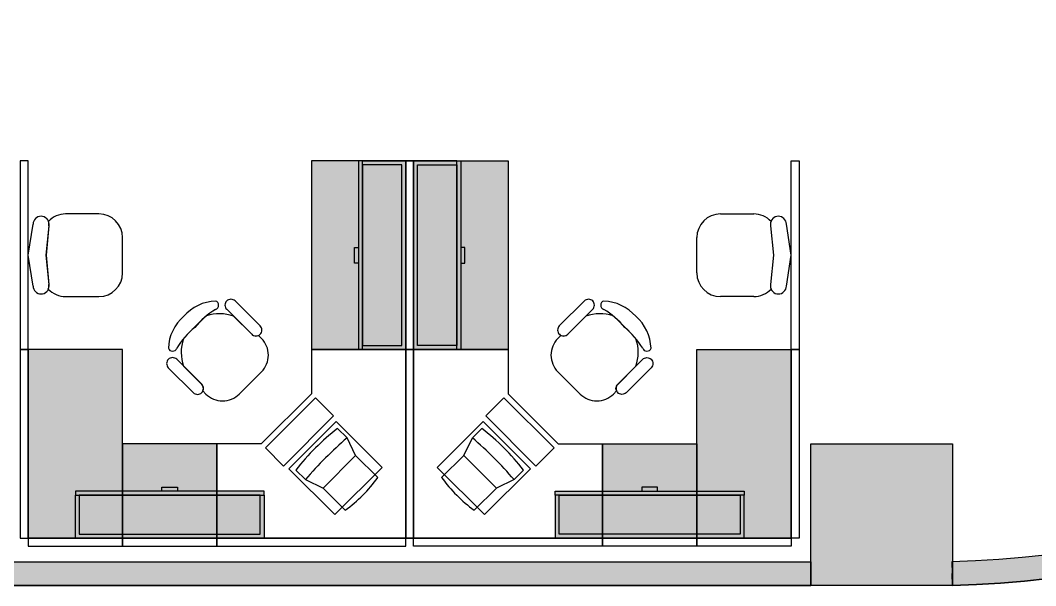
# Model space of a CAD drawing. Extents: x 3 to 120, y 2 to 103.
# Drawn here: x 80.25 to 101.76, y 2.99 to 14.98 of the extents above; entities that cross this region are included whole.
import ezdxf

# ---------------------------------------------------------------- set-up
doc = ezdxf.new("R2010")
doc.units = 0
doc.header["$LTSCALE"] = 1.44
doc.header["$MEASUREMENT"] = 0
for name, color, linetype in [('01_-_WALLS', 250, 'CONTINUOUS'), ('07_-_EQUPMENT', 2, 'CONTINUOUS'), ('12_-_FURNITURE', 5, 'CONTINUOUS'), ('13_-_WORKSTATIONS', 4, 'CONTINUOUS')]:
    doc.layers.add(name, color=color, linetype=linetype)

msp = doc.modelspace()

# ---------------------------------------------------------------- hatches: boundary and pattern name
at = {"layer": '01_-_WALLS'}
h = msp.add_hatch(color=256, dxfattribs=at)
edge = h.paths.add_edge_path()
edge.add_arc((99.49974018097919, 23.50025981520295), 20.00636273099931, 271.39832766584436, 358.6025141707542, ccw=False)
edge.add_line((99.98795543305573, 3.499854929502313), (99.99405301722578, 3.249929301630164))
edge.add_line((99.99405301722578, 3.249929301630164), (100.0001506013958, 3.000003673758011))
edge.add_arc((99.50026630613613, 23.49973369777621), 20.50582393775682, 271.3968762234322, 358.6039656131663)
edge.add_line((120.0000036726518, 23.00015060142217), (119.7500779552159, 23.00624451347917))
edge.add_line((119.7500779552159, 23.00624451347917), (119.50015223778, 23.0123384255362))
for points in [[(97, 2.999999999999757), (97, 5.999999999999757), (100, 5.999999999999757), (100, 2.999999999999757)], [(79.99999999999999, 3.499999999999709), (97, 3.499999999999886), (97, 3.249999999999886), (97, 2.999999999999886), (80, 2.999999999999709), (80, 3.249999999999709)]]:
    msp.add_hatch(color=256, dxfattribs=at).paths.add_polyline_path(points)
at = {"layer": '12_-_FURNITURE'}
h = msp.add_hatch(color=256, dxfattribs=at)
h.paths.add_polyline_path([(88.33333333333333, 11.91666666666668), (87.5, 11.91666666666668), (87.5, 8.083333333333346), (88.33333333333333, 8.083333333333346)])
h.paths.add_polyline_path([(87.5, 12.00000000000001), (88.41666666666666, 12.00000000000001), (88.41666666666666, 8.000000000000014), (87.5, 8.000000000000014), (87.5, 8.083333333333346), (88.33333333333333, 8.083333333333346), (88.33333333333333, 11.91666666666668), (87.5, 11.91666666666668)])
h.paths.add_polyline_path([(87.41666666666666, 12.00000000000001), (87.41666666666666, 8.000000000000014), (87.5, 8.000000000000014), (87.5, 12.00000000000001)])
h.paths.add_polyline_path([(87.41666666666666, 10.16666666666668), (87.41666666666666, 9.833333333333346), (87.33333333333333, 9.833333333333346), (87.33333333333333, 10.16666666666668)])
h = msp.add_hatch(color=256, dxfattribs=at)
h.paths.add_polyline_path([(88.66666666666666, 11.91666666666671), (89.5, 11.91666666666671), (89.5, 8.083333333333375), (88.66666666666666, 8.083333333333375)])
h.paths.add_polyline_path([(89.5, 12.00000000000004), (88.58333333333333, 12.00000000000004), (88.58333333333333, 8.000000000000043), (89.5, 8.000000000000043), (89.5, 8.083333333333375), (88.66666666666666, 8.083333333333375), (88.66666666666666, 11.91666666666671), (89.5, 11.91666666666671)])
h.paths.add_polyline_path([(89.58333333333333, 12.00000000000004), (89.58333333333333, 8.000000000000043), (89.5, 8.000000000000043), (89.5, 12.00000000000004)])
h.paths.add_polyline_path([(89.58333333333333, 10.16666666666671), (89.58333333333333, 9.833333333333375), (89.66666666666666, 9.833333333333375), (89.66666666666666, 10.16666666666671)])
h = msp.add_hatch(color=256, dxfattribs=at)
h.paths.add_polyline_path([(85.33333333333333, 4.083333333333347), (85.33333333333333, 4.91666666666668), (81.5, 4.91666666666668), (81.5, 4.083333333333347)])
h.paths.add_polyline_path([(85.41666666666666, 4.91666666666668), (85.41666666666666, 4.000000000000014), (81.41666666666666, 4.000000000000014), (81.41666666666666, 4.91666666666668), (81.5, 4.91666666666668), (81.5, 4.083333333333347), (85.33333333333333, 4.083333333333347), (85.33333333333333, 4.91666666666668)])
h.paths.add_polyline_path([(85.41666666666666, 5.000000000000014), (81.41666666666666, 5.000000000000014), (81.41666666666666, 4.91666666666668), (85.41666666666666, 4.91666666666668)])
h.paths.add_polyline_path([(83.58333333333333, 5.000000000000014), (83.25, 5.000000000000014), (83.25, 5.083333333333347), (83.58333333333333, 5.083333333333347)])
h = msp.add_hatch(color=256, dxfattribs=at)
h.paths.add_polyline_path([(91.66666666666666, 4.083333333333376), (91.66666666666666, 4.916666666666709), (95.5, 4.916666666666709), (95.5, 4.083333333333376)])
h.paths.add_polyline_path([(91.58333333333333, 4.916666666666709), (91.58333333333333, 4.000000000000043), (95.58333333333333, 4.000000000000043), (95.58333333333333, 4.916666666666709), (95.5, 4.916666666666709), (95.5, 4.083333333333376), (91.66666666666666, 4.083333333333376), (91.66666666666666, 4.916666666666709)])
h.paths.add_polyline_path([(91.58333333333333, 5.000000000000043), (95.58333333333333, 5.000000000000043), (95.58333333333333, 4.916666666666709), (91.58333333333333, 4.916666666666709)])
h.paths.add_polyline_path([(93.41666666666666, 5.000000000000043), (93.75, 5.000000000000043), (93.75, 5.083333333333376), (93.41666666666666, 5.083333333333376)])
at = {"layer": '13_-_WORKSTATIONS'}
for points in [[(86.41666666666666, 8.000000000000014), (88.41666666666666, 8.000000000000014), (88.41666666666666, 12.00000000000001), (86.41666666666666, 12.00000000000001)], [(90.58333333333333, 8.000000000000043), (88.58333333333333, 8.000000000000043), (88.58333333333333, 12.00000000000004), (90.58333333333333, 12.00000000000004)], [(80.41666666666666, 4.000000000000014), (82.41666666666666, 4.000000000000014), (82.41666666666666, 8.000000000000014), (80.41666666666666, 8.000000000000014)], [(96.58333333333333, 4.000000000000043), (94.58333333333333, 4.000000000000043), (94.58333333333333, 8.000000000000043), (96.58333333333333, 8.000000000000043)], [(84.41666666666666, 4.000000000000014), (84.41666666666666, 6.000000000000014), (82.41666666666666, 6.000000000000014), (82.41666666666666, 4.000000000000014)], [(92.58333333333333, 4.000000000000043), (92.58333333333333, 6.000000000000043), (94.58333333333333, 6.000000000000043), (94.58333333333333, 4.000000000000043)]]:
    msp.add_hatch(color=256, dxfattribs=at).paths.add_polyline_path(points)

# ---------------------------------------------------------------- linework, layer by layer
at = {"layer": '01_-_WALLS', "linetype": 'CONTINUOUS'}
msp.add_lwpolyline([(119.50015223778, 23.0123384255362, -0.3999926536180928), (99.98795543305573, 3.499854929502313), (99.99405301722578, 3.249929301630164), (100.0001506013958, 3.000003673758011, 0.40000734643851), (120.0000036726518, 23.00015060142217), (119.7500779552159, 23.00624451347917)], format="xyb", close=True, dxfattribs=at)
for points in [[(119.7500779552159, 23.00624451347917), (119.50015223778, 23.0123384255362, -0.3999926536180928), (99.98795543305573, 3.499854929502313), (99.99405301722578, 3.249929301630164)], [(119.7500779552159, 23.00624451347917), (120.0000036726518, 23.00015060142217, -0.3999926536180928), (100.0001506013958, 3.00000367375801), (99.99405301722578, 3.249929301630164)]]:
    msp.add_lwpolyline(points, format="xyb", dxfattribs=at)
for points in [[(97, 2.999999999999757), (97, 5.999999999999757), (100, 5.999999999999757), (100, 2.999999999999757)], [(79.99999999999999, 3.499999999999709), (97, 3.499999999999886), (97, 3.249999999999886), (97, 2.999999999999886), (80, 2.999999999999709), (80, 3.249999999999709)]]:
    msp.add_lwpolyline(points, close=True, dxfattribs=at)
for points in [[(80, 3.249999999999709), (79.99999999999999, 3.499999999999709), (97, 3.499999999999886), (97, 3.249999999999886)], [(80, 3.249999999999709), (80, 2.999999999999709), (97, 2.999999999999886), (97, 3.249999999999886)]]:
    msp.add_lwpolyline(points, dxfattribs=at)
at = {"layer": '07_-_EQUPMENT', "linetype": 'CONTINUOUS'}
for p, q in [((87.1730364988177, 6.127513644331843), (86.9708672180926, 6.329682925056941)), ((89.82696350118229, 6.127513644331871), (90.02913278190739, 6.32968292505697)), ((87.35327401600904, 5.754735762178087), (87.1730364988177, 6.127513644331842)), ((89.64672598399096, 5.754735762178115), (89.82696350118229, 6.12751364433187)), ((87.35328928790138, 5.754751034070445), (86.66317847565728, 5.064589409438414)), ((86.66318561151901, 5.064647357688068), (87.35327401600904, 5.754735762178087)), ((87.82351310160917, 5.284527220362661), (87.35328928790138, 5.754751034070445)), ((89.17648689839082, 5.28452722036269), (89.64671071209861, 5.754751034070473)), ((89.64671071209861, 5.754751034070473), (90.33682152434272, 5.064589409438442)), ((90.33681438848097, 5.064647357688097), (89.64672598399096, 5.754735762178115)), ((86.08698374160957, 5.44579944857392), (86.28915302233469, 5.24363016784882)), ((90.91301625839043, 5.445799448573949), (90.71084697766531, 5.243630167848848)), ((86.28915302233469, 5.24363016784882), (86.66318561151901, 5.064647357688068)), ((90.71084697766531, 5.243630167848848), (90.33681438848097, 5.064647357688097)), ((86.66317847565728, 5.064589409438414), (87.1333768831711, 4.594391001924592)), ((90.33682152434272, 5.064589409438442), (89.86662311682889, 4.59439100192462))]:
    msp.add_line(p, q, dxfattribs=at)
for points in [[(85.44179293251375, 5.914213562373103), (85.82480910565644, 5.53119738923039), (86.88546927743627, 6.591857561010213), (86.50245310429355, 6.974873734152926)], [(91.55820706748625, 5.914213562373131), (91.17519089434354, 5.531197389230418), (90.11453072256371, 6.591857561010241), (90.49754689570644, 6.974873734152954)], [(85.94266023585422, 5.472271824131515), (86.91493205998572, 4.500000000000014), (87.91666666666666, 5.501734606680959), (86.94439484253516, 6.47400643081246)], [(91.05733976414577, 5.472271824131544), (90.08506794001427, 4.500000000000043), (89.08333333333333, 5.501734606680987), (90.05560515746483, 6.474006430812488)]]:
    msp.add_lwpolyline(points, close=True, dxfattribs=at)
for centre, major_axis, ratio, start_param, end_param in [((90.34094756014443, 2.075719106522092), (3.83849445585095, -3.838494455850936), 0.9820264441767391, -3.259104299021261, -3.024081008158339), ((86.65905243985556, 2.07571910652212), (-3.83849445585095, -3.838494455850936), 0.9820264441767391, 3.024081008158339, 3.259104299021261), ((92.72786798651441, -0.3112013198478714), (6.013635877760136, -6.013635877760112), 0.9820264441767979, -3.216497670255305, -3.066687636924295), ((92.72786798651441, -0.3112013198478701), (6.013635877760136, -6.013635877760112), 0.9820264441767979, 3.066687636924295, 3.216497670255305), ((84.27213201348559, -0.3112013198478429), (-6.013635877760136, -6.013635877760112), 0.9820264441767979, 3.066687636924295, 3.216497670255305), ((84.27213201348559, -0.3112013198478417), (-6.013635877760136, -6.013635877760112), 0.9820264441767979, -3.216497670255305, -3.066687636924295), ((85.16934272126757, 7.248561382266201), (-2.335463792413581, 2.33546379241359), 0.986159169550175, -3.291984059390454, -2.991201247789146), ((91.83065727873243, 7.248561382266229), (2.335463792413581, 2.33546379241359), 0.986159169550175, 2.991201247789146, 3.291984059390454)]:
    msp.add_ellipse(centre, major_axis=major_axis, ratio=ratio, start_param=start_param, end_param=end_param, dxfattribs=at)
at = {"layer": '12_-_FURNITURE', "linetype": 'CONTINUOUS'}
for p, q in [((81.41530857057651, 10.87500000000001), (81.21005190703802, 10.87500000000001)), ((81.91598761862159, 10.87500000000001), (81.41530857057651, 10.87500000000001)), ((95.0840123813784, 10.87500000000004), (95.58469142942347, 10.87500000000004)), ((95.58469142942347, 10.87500000000004), (95.78994809296196, 10.87500000000004)), ((80.41715714855142, 10.00409495000001), (80.52041764603139, 10.65730598333335)), ((80.852885531987, 10.62502936666668), (80.79217595270046, 10.00254359166668)), ((80.85560172416729, 10.62502936666668), (80.79489214488076, 10.00254359166668)), ((96.14439827583269, 10.62502936666671), (96.20510785511922, 10.00254359166671)), ((96.147114468013, 10.62502936666671), (96.20782404729951, 10.00254359166671)), ((96.58284285144856, 10.00409495000004), (96.4795823539686, 10.65730598333337)), ((82.41666666666666, 9.625000000000014), (82.41666666666666, 10.37500000000001)), ((94.58333333333333, 9.625000000000043), (94.58333333333333, 10.37500000000004)), ((80.41691190760905, 10.00254359166668), (80.41666666666666, 10.00409495000001)), ((80.41666666666666, 10.00409495000001), (80.41715714855142, 10.00409495000001)), ((80.41666666666666, 10.00099224166668), (80.41691190760905, 10.00254359166668)), ((80.41715714855142, 10.00099224166668), (80.41666666666666, 10.00099224166668)), ((80.52041764603139, 9.347781200000014), (80.41715714855142, 10.00099224166668)), ((80.79217595270046, 10.00254359166668), (80.852885531987, 9.380057825000012)), ((80.79489214488076, 10.00254359166668), (80.85560172416729, 9.380057825000012)), ((96.20510785511922, 10.00254359166671), (96.14439827583269, 9.38005782500004)), ((96.20782404729951, 10.00254359166671), (96.147114468013, 9.38005782500004)), ((96.4795823539686, 9.347781200000043), (96.58284285144856, 10.00099224166671)), ((96.58333333333333, 10.00409495000004), (96.58284285144856, 10.00409495000004)), ((96.58284285144856, 10.00099224166671), (96.58333333333333, 10.00099224166671)), ((96.58308809239095, 10.00254359166671), (96.58333333333333, 10.00409495000004)), ((96.58333333333333, 10.00099224166671), (96.58308809239095, 10.00254359166671)), ((81.21005190703802, 9.125000000000014), (81.91598761862159, 9.125000000000014)), ((95.78994809296196, 9.125000000000043), (95.0840123813784, 9.125000000000043)), ((84.62307743243974, 8.85368370748782), (85.15323846271353, 8.323522676888143)), ((85.33029800148793, 8.500582215553715), (84.80013697121414, 9.03074324615339)), ((91.66970199851204, 8.500582215553743), (92.19986302878584, 9.030743246153419)), ((92.37692256756026, 8.853683707487848), (91.84676153728645, 8.323522676888171)), ((85.15287517744787, 8.324168804867735), (84.76697134685557, 8.710072635697225)), ((91.84712482255213, 8.324168804867764), (92.2330286531444, 8.710072635697253)), ((85.36045675914114, 8.236081265492151), (85.29606695848857, 8.300405683154661)), ((91.63954324085884, 8.23608126549218), (91.70393304151142, 8.30040568315469)), ((83.70944907034847, 7.646557402839552), (84.0929000114849, 7.263106461467427)), ((84.88909063835432, 7.058211177262352), (85.36040454333114, 7.529525081949462)), ((92.11090936164567, 7.058211177262381), (91.63959545666884, 7.52952508194949)), ((93.2905509296515, 7.64655740283958), (92.90709998851509, 7.263106461467455)), ((84.11797458042653, 7.121928136439891), (84.18217200259052, 7.057796509665804)), ((92.88202541957345, 7.121928136439919), (92.81782799740947, 7.057796509665832))]:
    msp.add_line(p, q, dxfattribs=at)
for points in [[(87.41666666666666, 12.00000000000001), (87.41666666666666, 8.000000000000014), (87.5, 8.000000000000014), (87.5, 12.00000000000001)], [(87.5, 12.00000000000001), (88.41666666666666, 12.00000000000001), (88.41666666666666, 8.000000000000014), (87.5, 8.000000000000014), (87.5, 8.083333333333346), (88.33333333333333, 8.083333333333346), (88.33333333333333, 11.91666666666668), (87.5, 11.91666666666668)], [(88.33333333333333, 11.91666666666668), (87.5, 11.91666666666668), (87.5, 8.083333333333346), (88.33333333333333, 8.083333333333346)], [(89.5, 12.00000000000004), (88.58333333333333, 12.00000000000004), (88.58333333333333, 8.000000000000043), (89.5, 8.000000000000043), (89.5, 8.083333333333375), (88.66666666666666, 8.083333333333375), (88.66666666666666, 11.91666666666671), (89.5, 11.91666666666671)], [(88.66666666666666, 11.91666666666671), (89.5, 11.91666666666671), (89.5, 8.083333333333375), (88.66666666666666, 8.083333333333375)], [(89.58333333333333, 12.00000000000004), (89.58333333333333, 8.000000000000043), (89.5, 8.000000000000043), (89.5, 12.00000000000004)], [(87.41666666666666, 10.16666666666668), (87.41666666666666, 9.833333333333346), (87.33333333333333, 9.833333333333346), (87.33333333333333, 10.16666666666668)], [(89.58333333333333, 10.16666666666671), (89.58333333333333, 9.833333333333375), (89.66666666666666, 9.833333333333375), (89.66666666666666, 10.16666666666671)], [(85.41666666666666, 5.000000000000014), (81.41666666666666, 5.000000000000014), (81.41666666666666, 4.91666666666668), (85.41666666666666, 4.91666666666668)], [(83.58333333333333, 5.000000000000014), (83.25, 5.000000000000014), (83.25, 5.083333333333347), (83.58333333333333, 5.083333333333347)], [(91.58333333333333, 5.000000000000043), (95.58333333333333, 5.000000000000043), (95.58333333333333, 4.916666666666709), (91.58333333333333, 4.916666666666709)], [(93.41666666666666, 5.000000000000043), (93.75, 5.000000000000043), (93.75, 5.083333333333376), (93.41666666666666, 5.083333333333376)], [(85.41666666666666, 4.91666666666668), (85.41666666666666, 4.000000000000014), (81.41666666666666, 4.000000000000014), (81.41666666666666, 4.91666666666668), (81.5, 4.91666666666668), (81.5, 4.083333333333347), (85.33333333333333, 4.083333333333347), (85.33333333333333, 4.91666666666668)], [(85.33333333333333, 4.083333333333347), (85.33333333333333, 4.91666666666668), (81.5, 4.91666666666668), (81.5, 4.083333333333347)], [(91.58333333333333, 4.916666666666709), (91.58333333333333, 4.000000000000043), (95.58333333333333, 4.000000000000043), (95.58333333333333, 4.916666666666709), (95.5, 4.916666666666709), (95.5, 4.083333333333376), (91.66666666666666, 4.083333333333376), (91.66666666666666, 4.916666666666709)], [(91.66666666666666, 4.083333333333376), (91.66666666666666, 4.916666666666709), (95.5, 4.916666666666709), (95.5, 4.083333333333376)]]:
    msp.add_lwpolyline(points, close=True, dxfattribs=at)
for points in [[(84.09319760513964, 7.086597857179189, 0.4142135631682848), (84.09314397177667, 7.2634281866029), (83.56298294150287, 7.793589217202576, 0.4142135631682896), (83.38633519821074, 7.793460264542584, 0.4142135636488793), (83.38592341434199, 7.616529690150525), (83.91608444461578, 7.08636865955085, 0.4142135631682844)], [(92.90680239486034, 7.086597857179218, -0.4142135631682848), (92.9068560282233, 7.263428186602928), (93.4370170584971, 7.793589217202604, -0.4142135631682896), (93.61366480178924, 7.793460264542612, -0.4142135636488793), (93.614076585658, 7.616529690150553), (93.08391555538421, 7.086368659550878, -0.4142135631682844)]]:
    msp.add_lwpolyline(points, format="xyb", close=True, dxfattribs=at)
for centre, radius, start, end in [((81.20980431702124, 10.37442815098555), 0.5005719102452444, 89.97166068790648, 136.7918900631174), ((81.91632714264412, 10.37466047597747), 0.5003396392208642, 0.03888017958798394, 90.03888017958738), ((95.08367285735586, 10.3746604759775), 0.5003396392208642, 89.96111982041262, 179.961119820412), ((95.79019568297875, 10.37442815098558), 0.5005719102452444, 43.20810993688254, 90.02833931209355), ((81.91632714264412, 9.625339524022554), 0.5003396392208642, 269.9611198204134, 359.9611198204128), ((95.08367285735586, 9.625339524022582), 0.5003396392208642, 180.0388801795888, 270.0388801795882), ((81.20980335933844, 9.625570818553896), 0.5005708802593919, 222.9707246578446, 270.028448987628), ((95.79019664066155, 9.625570818553925), 0.5005708802593919, 269.9715510123737, 317.029275342157), ((84.71124339064306, 8.94207205570066), 0.1255573521664513, 44.92824022214434, 134.9282403749301), ((92.28875660935691, 8.942072055700688), 0.1255573521664513, 45.07175962506991, 135.0717597778557), ((84.71146577590771, 8.942577287991767), 0.1253577596953023, 135.1632842647875, 225.1632872139193), ((92.28853422409226, 8.942577287991796), 0.1253577596953023, 314.8367127860823, 44.83671573521252), ((84.47653038138516, 7.888039176599386), 0.8718342516211135, 70.54066029669673, 109.0067598051174), ((92.52346961861481, 7.888039176599414), 0.8718342516211135, 70.99324019488259, 109.4593397033033), ((85.24197193872199, 8.412774419414863), 0.1245459851881881, 314.8314098590731, 44.83141001462302), ((91.75802806127798, 8.412774419414891), 0.1245459851881881, 135.168589985377, 225.1685901409286), ((84.52992862432126, 7.941440407057244), 0.8718616201346617, 160.8497823586993, 199.7686012679682), ((85.2411504235009, 8.412793678063661), 0.1250875182211131, 225.1132397970856, 296.0416823659432), ((85.24104625890678, 8.411911024625164), 0.1245901644914062, 225.1887841137352, 315.1887842692882), ((85.00715256041966, 7.882829281625735), 0.4996106693614406, 314.9957656583997, 44.99576581326311), ((91.99284743958033, 7.882829281625764), 0.4996106693614406, 135.0042341867369, 225.0042343416019), ((91.75895374109321, 8.411911024625192), 0.1245901644914062, 224.8112157307134, 314.8112158862664), ((91.75884957649909, 8.41279367806369), 0.1250875182211131, 243.9583176340584, 314.886760202916), ((92.47007137567871, 7.941440407057272), 0.8718616201346617, 340.2313987320334, 19.15021764130069), ((84.00486505729957, 7.174654744405668), 0.1247952699808237, 335.0071689777197, 45.1353003562395), ((92.99513494270042, 7.174654744405697), 0.1247952699808237, 134.8646996437605, 204.9928310222819), ((84.5354239866747, 7.411463160390626), 0.4998670464176742, 225.033608741543, 315.0336088964055), ((92.46457601332527, 7.411463160390655), 0.4998670464176742, 224.9663911035961, 314.9663912584586)]:
    msp.add_arc(centre, radius, start, end, dxfattribs=at)
for centre, major_axis, ratio, start_param, end_param in [((80.68958362418269, 10.6573059869002), (-0.1691659781512939, 1.295333979719769e-16), 0.9936614123209964, -1.57079630061997, 2.121944575605994e-08), ((80.68958360698221, 10.65730598690021), (-0.1691659781512924, 1.295333979719758e-16), 0.9936614123209964, 3.141592632370338, 4.712388904881603), ((96.31041639301777, 10.65730598690023), (0.1691659781512924, 1.295333979719758e-16), 0.9936614123209964, -4.712388904881603, -3.141592632370338), ((96.31041637581731, 10.65730598690023), (0.1691659781512939, 1.295333979719769e-16), 0.9936614123209964, -2.121944585739929e-08, 1.57079630061997), ((80.68686725320053, 10.65730596419137), (-0.1691661397526828, 1.295335217130344e-16), 0.9936614123209963, -3.141592539713052, -2.777624804977074), ((80.68686749668603, 10.65730596750331), (-0.1691658962671881, 1.295333352718609e-16), 0.9936614123209963, 2.948377082929933, 3.141592747763722), ((80.68958368886624, 10.65730596750333), (-0.1691658962672811, 1.295333352719321e-16), 0.9936614123209964, 2.948377082929962, 3.141592747763645), ((96.31041631113376, 10.65730596750335), (0.1691658962672811, 1.295333352719321e-16), 0.9936614123209964, -3.141592747763645, -2.948377082929962), ((96.31313274679945, 10.65730596419139), (0.1691661397526828, 1.295335217130344e-16), 0.9936614123209963, 2.777624804977074, 3.141592539713052), ((96.31313250331397, 10.65730596750334), (0.1691658962671881, 1.295333352718609e-16), 0.9936614123209963, -3.141592747763722, -2.948377082929933), ((80.68958360852571, 9.347781191872434), (0.1691659624943287, 6.009982289410541e-16), 0.9936614280668634, 3.141592605238301, 4.712389046763647), ((80.68958362263919, 9.347781191872434), (0.1691659624943284, 6.009982289410531e-16), 0.9936614280668635, -1.570796343845661, 4.835148459392258e-08), ((80.68686716269029, 9.347781233685836), (0.1691662302629268, 0), 0.9936614280668635, -0.3868147344182097, -2.003987658039108e-07), ((80.68686750196008, 9.347781224159773), (0.1691658909931307, 0), 0.9936614280668635, -1.437279955762967e-07, 0.1932155736812443), ((80.68958369414037, 9.347781224159771), (0.1691658909931494, 6.009979749178365e-16), 0.9936614280668636, -1.437279901071767e-07, 0.1932155736812282), ((96.31041630585963, 9.3477812241598), (-0.1691658909931494, 6.009979749178365e-16), 0.9936614280668636, -0.1932155736812282, 1.437279901206345e-07), ((96.31041637736081, 9.347781191872462), (-0.1691659624943284, 6.009982289410531e-16), 0.9936614280668635, -4.835148461697177e-08, 1.570796343845661), ((96.31313249803989, 9.347781224159801), (-0.1691658909931307, 0), 0.9936614280668635, -0.1932155736812443, 1.437279955884829e-07), ((96.3131328373097, 9.347781233685865), (-0.1691662302629268, 0), 0.9936614280668635, 2.003987658176156e-07, 0.3868147344182097), ((96.31041639147426, 9.347781191872462), (-0.1691659624943287, 6.009982289410541e-16), 0.9936614280668634, -4.712389046763647, -3.141592605238301), ((84.4281360308452, 8.076902726889909), (-0.6741473713154279, -0.6741473709010417), 0.9998466072396559, 3.968818417091406, 4.778472410960748), ((85.31075098288854, 7.333715924780272), (-1.256685919674113, -1.256685918901651), 0.999846607239656, 4.472727790499567, 4.803317793769144), ((84.35890183640717, 8.940964830743775), (-0.06589733265784654, -0.06589733261734061), 0.9998466072396557, 1.10840817025303, 3.605587675569998), ((92.6410981635928, 8.940964830743804), (-0.06589733265784654, 0.06589733261734061), 0.9998466072396557, 5.819190285199381, 8.31636979051635), ((91.68924901711144, 7.3337159247803), (-1.256685919674113, 1.256685918901651), 0.999846607239656, 4.621460167000235, 4.952050170269812), ((92.57186396915478, 8.076902726889937), (-0.6741473713154279, 0.6741473709010417), 0.9998466072396559, 4.646305549808631, 5.455959543677974), ((84.32144408918201, 7.996563811819762), (-0.6613150276902795, -0.6613150272837811), 0.9998466072396559, 4.638229443788567, 5.464261593374168), ((87.38602571146399, 5.023488051631672), (-3.450574270354794, -3.450574268233788), 0.999846607239656, 4.640539263202537, 4.781381262731436), ((89.613974288536, 5.0234880516317), (-3.450574270354794, 3.450574268233788), 0.999846607239656, 4.643396698037943, 4.784238697566843), ((92.67855591081798, 7.99656381181979), (-0.6613150276902795, 0.6613150272837811), 0.9998466072396559, 3.960516367395211, 4.786548516980813), ((85.04358821906403, 7.139073001407654), (-1.220828140533862, -1.220828139783441), 0.9998466072396559, 4.616576834193657, 4.956944625795089), ((91.95641178093595, 7.139073001407683), (-1.220828140533862, 1.220828139783441), 0.9998466072396559, 4.467833334974291, 4.808201126575723), ((83.47525023252601, 8.05938599438447), (-0.0664027834613418, -0.06640278342052522), 0.9998466072396559, 5.840344605881429, 8.296240802735472), ((93.52474976747398, 8.059385994384499), (-0.0664027834613418, 0.06640278342052522), 0.9998466072396559, 1.128537158033908, 3.584433354887951)]:
    msp.add_ellipse(centre, major_axis=major_axis, ratio=ratio, start_param=start_param, end_param=end_param, dxfattribs=at)
at = {"layer": '13_-_WORKSTATIONS', "linetype": 'CONTINUOUS'}
for points in [[(80.41666666666666, 8.000000000000014), (80.41666666666666, 12.00000000000001), (80.25, 12.00000000000001), (80.25, 8.000000000000014)], [(86.41666666666666, 8.000000000000014), (88.41666666666666, 8.000000000000014), (88.41666666666666, 12.00000000000001), (86.41666666666666, 12.00000000000001)], [(88.58333333333333, 8.000000000000014), (88.58333333333333, 12.00000000000001), (88.41666666666666, 12.00000000000001), (88.41666666666666, 8.000000000000014)], [(88.41666666666666, 8.000000000000043), (88.41666666666666, 12.00000000000004), (88.58333333333333, 12.00000000000004), (88.58333333333333, 8.000000000000043)], [(90.58333333333333, 8.000000000000043), (88.58333333333333, 8.000000000000043), (88.58333333333333, 12.00000000000004), (90.58333333333333, 12.00000000000004)], [(96.58333333333333, 8.000000000000043), (96.58333333333333, 12.00000000000004), (96.75, 12.00000000000004), (96.75, 8.000000000000043)], [(80.41666666666666, 4.000000000000014), (80.41666666666666, 8.000000000000014), (80.25, 8.000000000000014), (80.25, 4.000000000000014)], [(80.41666666666666, 4.000000000000014), (82.41666666666666, 4.000000000000014), (82.41666666666666, 8.000000000000014), (80.41666666666666, 8.000000000000014)], [(84.41666666666666, 4.000000000000014), (88.41666666666666, 4.000000000000014), (88.41666666666666, 8.000000000000014), (86.41666666666666, 8.000000000000014), (86.41666666666666, 7.060658333333348), (85.35600833333332, 6.000000000000014), (84.41666666666666, 6.000000000000014)], [(88.58333333333333, 4.000000000000014), (88.58333333333333, 8.000000000000014), (88.41666666666666, 8.000000000000014), (88.41666666666666, 4.000000000000014)], [(88.41666666666666, 4.000000000000043), (88.41666666666666, 8.000000000000043), (88.58333333333333, 8.000000000000043), (88.58333333333333, 4.000000000000043)], [(92.58333333333333, 4.000000000000043), (88.58333333333333, 4.000000000000043), (88.58333333333333, 8.000000000000043), (90.58333333333333, 8.000000000000043), (90.58333333333333, 7.060658333333376), (91.64399166666666, 6.000000000000043), (92.58333333333333, 6.000000000000043)], [(96.58333333333333, 4.000000000000043), (94.58333333333333, 4.000000000000043), (94.58333333333333, 8.000000000000043), (96.58333333333333, 8.000000000000043)], [(96.58333333333333, 4.000000000000043), (96.58333333333333, 8.000000000000043), (96.75, 8.000000000000043), (96.75, 4.000000000000043)], [(84.41666666666666, 4.000000000000014), (84.41666666666666, 6.000000000000014), (82.41666666666666, 6.000000000000014), (82.41666666666666, 4.000000000000014)], [(92.58333333333333, 4.000000000000043), (92.58333333333333, 6.000000000000043), (94.58333333333333, 6.000000000000043), (94.58333333333333, 4.000000000000043)], [(82.41666666666666, 4.000000000000014), (80.41666666666666, 4.000000000000014), (80.41666666666666, 3.833333333333347), (82.41666666666666, 3.833333333333347)], [(84.41666666666666, 4.000000000000014), (82.41666666666666, 4.000000000000014), (82.41666666666666, 3.833333333333347), (84.41666666666666, 3.833333333333347)], [(88.41666666666666, 4.000000000000014), (84.41666666666666, 4.000000000000014), (84.41666666666666, 3.833333333333347), (88.41666666666666, 3.833333333333347)], [(88.58333333333333, 4.000000000000043), (92.58333333333333, 4.000000000000043), (92.58333333333333, 3.833333333333376), (88.58333333333333, 3.833333333333376)], [(92.58333333333333, 4.000000000000043), (94.58333333333333, 4.000000000000043), (94.58333333333333, 3.833333333333376), (92.58333333333333, 3.833333333333376)], [(94.58333333333333, 4.000000000000043), (96.58333333333333, 4.000000000000043), (96.58333333333333, 3.833333333333376), (94.58333333333333, 3.833333333333376)]]:
    msp.add_lwpolyline(points, close=True, dxfattribs=at)

doc.saveas('drawing.dxf')
